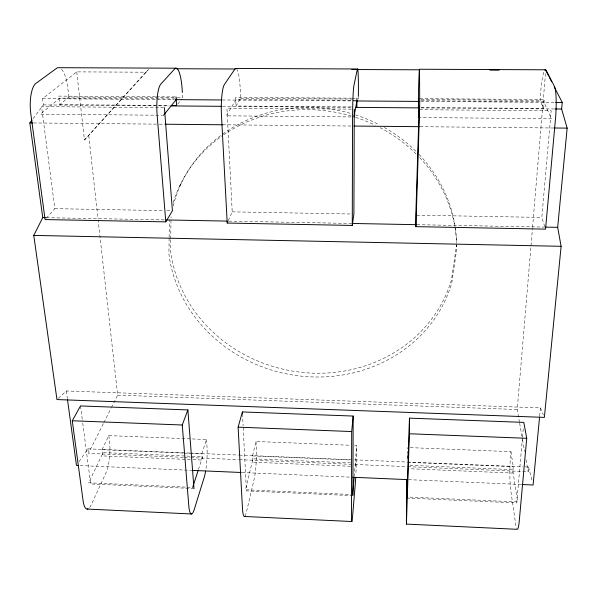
<?xml version="1.0" encoding="UTF-8"?>
<svg xmlns="http://www.w3.org/2000/svg" width="597" height="597" viewBox="0 0 597 597"><rect width="100%" height="100%" fill="white"/><g stroke="black" fill="none" stroke-linecap="round" stroke-linejoin="round"><path stroke-width="0.45" stroke-dasharray="2.98 2.24" d="M354.67 445.429L356.528 445.496L356.491 451.981A23.425 0.895 -88.2 0 1 355.849 474.846M358.357 99.095L358.372 97.296M407.43 457.705L407.452 454.929M355.222 466.473L356.528 445.496M169.115 238.151L168.921 254.135A145.019 133.064 12.9 0 0 301.769 376.192A145.019 133.064 12.9 0 0 451.757 283.179L456.809 248.568A145.019 133.064 12.9 0 0 456.735 244.046M169.13 237.225L169.339 219.636M170.749 239.763L170.6 251.061A143.996 132.318 12.9 0 0 302.492 372.438A143.996 132.318 12.9 0 0 451.481 279.844L456.489 245.427L456.809 248.568M170.757 238.845L171.04 216.748M407.147 459.377L407.505 447.534M355.349 463.078L354.193 476.555M410.296 447.646L510.935 451.66L510.398 458.212A23.79 2.657 -89.7 0 0 510.831 490.906L515.718 524.576A21.828 2.522 -90 0 0 516.592 528.457M421.176 107.475L543.546 108.445L540.001 100.393L540.755 91.259A28.365 3.746 -87.1 0 1 544.315 70.998M519.48 422.31L517.226 409.505L532.472 228.315M532.546 227.382L545.68 71.282M510.935 451.66L513.256 466.697L512.726 473.063L409.982 468.764M543.546 108.445L544.307 99.535L418.669 98.647M522.435 438.011L516.726 502.965L407.878 498.107M522.517 437.094L523.323 427.9M544.755 226.621L541.83 217.435L551.203 110.766L419.109 109.699M407.975 466.682L528.151 471.69L528.584 467.018L523.935 466.824M539.658 416.154L540.449 407.893L66.334 390.968L58.297 398.341M350.566 466.279L252.762 462.182L252.471 455.936L256.031 441.489L350.946 445.28M198.465 469.481L202.57 456.735L103.139 452.608L88.662 482.816L186.16 487.152M192.973 459.683L202.271 460.071L201.831 453.847L206.495 439.519L108.811 435.623L101.99 449.728L102.736 455.899L192.04 459.638M228.285 220.651L232.211 211.853L226.927 108.139L351.484 109.147M183.458 457.324L88.431 453.369L103.46 423.43M103.878 422.594L110.975 408.46M111.393 407.624L117.654 395.147L98.154 219.987M351.327 106.923L236.031 106.012L240.628 98.251L240.233 89.371A27.529 4.403 89.7 0 0 237.136 69.64M179.548 186.204L181.204 183.51M79.05 461.653L87.849 448.84L190.144 453.056M33.096 118.587L43.387 104.908L42.581 98.654L76.737 71.879L145.817 72.2L148.84 69.222M177.734 104.147L181.63 99.236M46.305 218.203L54.842 208.659L41.566 106.639L163.474 107.624M76.737 71.879L84.461 139.989L145.817 72.2M84.461 139.989L148.817 69.312M155.526 96.789L58.76 96.102L59.812 104.624L68.864 97.02L176.264 97.789M156.451 96.789L175.063 96.923M351.387 98.169L235.621 97.348L236.031 106.012M352.312 98.177L356.021 98.206M177.19 97.796L182.742 97.833L182.436 93.416M240.628 98.251L353.722 99.057M421.012 99.542L540.001 100.393M174.921 98.945L59.954 98.109L40.342 114.184L162.593 115.266M356.14 100.266L236.188 99.393L226.226 115.825L351.133 116.93M421.348 100.736L543.725 101.624L551.441 118.706L419.885 117.542M42.581 98.654L173.891 99.617M222.315 99.975L356.416 100.96M420.676 101.43L554.777 102.408M59.812 104.624L169.212 105.482M43.387 104.908L169.294 105.908M222.457 106.326L352.954 107.363M420.96 107.908L554.173 108.96M33.574 122.945L158.421 124.154M159.347 124.161L164.011 124.213M222.703 124.78L351.215 126.027M420.087 126.691L554.12 127.997M54.842 208.659L163.153 210.607M166.854 210.674L172.414 210.778M232.211 211.853L352.969 214.032M416.736 215.181L541.83 217.435M46.462 217.681L164.608 219.912M228.793 221.129L351.7 223.45M416.945 224.688L544.628 227.099M117.654 395.147L517.226 409.505M191.077 453.101L238.509 455.056M239.434 455.093L351.021 459.69M354.737 459.847L406.796 461.996M407.729 462.033L523.002 466.787M101.99 449.728L183.339 453.086M184.264 453.123L201.831 453.847M252.471 455.936L350.626 459.988M407.4 462.332L513.256 466.697M350.7 462.891L253.001 458.832L245.442 489.794L350.79 494.488M410.049 465.354L512.674 469.615L517.606 501.913L407.99 497.032M184.391 457.369L189.98 457.601M190.906 457.638L238.419 459.615M239.352 459.66L351.148 464.317M354.872 464.473L407.042 466.645M80.185 465.578L191.868 470.369M242.128 472.526L350.939 477.197M408.557 479.667L521.935 484.525M187.085 487.197L191.727 487.406M193.98 488.562L90.669 483.951L82.431 420.706M352.894 495.652L246.419 490.898L243.151 426.706M540.449 407.893L543.389 415.019M528.584 467.018L532.188 481.406M519.636 423.221L522.368 438.773M522.532 439.683L524.614 451.571M526.061 459.802L528.151 471.69M66.334 390.968L67.334 398.318M87.849 448.84L88.431 453.369M80.513 405.938L82.311 419.781M68.864 97.02L67.834 88.281A27.096 8.858 87.6 0 0 61.095 68.864M108.811 435.623L109.564 441.981A22.88 6.366 -85.6 0 1 105.781 473.272L91.266 504.778A20.955 6.022 -84.9 0 1 88.863 508.353M88.759 135.646L98.05 219.062M206.495 439.519L206.943 445.922A23.089 4.246 -86.7 0 1 205.771 470.212M242.494 413.788L243.106 425.788M256.031 441.489L256.322 447.922A23.201 3.149 -87.2 0 1 254.046 479.727L246.449 512.017A21.261 2.985 -86.9 0 1 245.21 515.704M173.19 206.055A143.996 132.318 12.9 0 1 221.957 134.609M222.711 134.064A143.996 132.318 12.9 0 1 351.849 113.766M355.424 114.863A143.996 132.318 12.9 0 1 379.446 124.848M384.289 127.467A143.996 132.318 12.9 0 1 416.46 151.802M419.094 154.504A143.996 132.318 12.9 0 1 456.481 243.636M173.22 202.629A145.019 133.064 12.9 0 1 222.853 135.377M223.621 134.84A145.019 133.064 12.9 0 1 351.17 115.997M355.566 117.355A145.019 133.064 12.9 0 1 375.155 125.206M380.02 127.646A145.019 133.064 12.9 0 1 416.385 154.25M419.616 157.571A145.019 133.064 12.9 0 1 454.735 225.711M454.899 226.629A145.019 133.064 12.9 0 1 456.698 243.136"/><path stroke-width="0.9" d="M244.8 516.263A21.261 2.985 -86.9 0 1 242.449 508.077L238.121 427.161L242.397 411.945L353.178 416.057L351.685 431.541L351.446 513.121A21.477 0.851 -88.1 0 0 352.521 516.965L355.267 484.13A23.425 0.895 -88.2 0 0 355.715 477.503M236.576 68.819A27.529 4.403 89.7 0 0 234.845 69.155L224.442 84.446A25.313 4.313 89.7 0 0 221.494 115.915L227.218 223.047L352.267 225.435L352.573 117.072A25.619 1.231 -89.1 0 1 353.991 85.199L357.237 69.692A27.85 1.254 -89.1 0 1 358.409 90.11L358.372 96.401M356.946 98.206L356.909 106.967M353.178 416.057L352.894 495.652M407.057 496.988L407.184 479.324M406.415 524.091L409.393 433.765L409.452 418.146L523.808 422.385L526.718 438.295L519.278 520.89A21.828 2.522 -90 0 1 517.241 529.308L406.415 524.091L406.706 479.689M354.267 109.176L353.894 214.047L352.267 225.435M406.953 497.995L409.452 418.146M419.109 109.699L415.81 215.159L415.922 226.651L545.554 229.129L555.479 118.87A26.119 3.679 -87.1 0 0 554.441 86.371L546.285 70.521A28.365 3.746 -87.1 0 0 544.83 70.155M418.669 98.647L418.4 107.453L418.497 90.49A28.014 0.373 -88.4 0 1 419.512 69.968L419.736 104.005L415.922 226.651M354.111 477.481L352.633 494.57M32.014 120.027L29.85 122.907L42.738 217.607L33.768 235.412L56.961 399.565L544.374 417.393L561.105 246.307L557.68 227.345L567.15 128.124L561.628 109.02L562.232 102.468L554.203 86.819M539.569 417.072L533.084 485.003L521.935 484.525M353.931 116.96L357.073 100.274M198.182 470.354L192.659 487.443M205.629 471.063A23.089 4.246 -86.7 0 1 204.152 477.555L194.204 509.577A21.156 4.022 -86.2 0 1 188.779 505.592L182.249 425.004L187.876 409.923L80.513 405.938L72.282 420.766L83.087 500.704A20.955 6.022 -84.9 0 0 88.043 508.89M227.218 223.047L227.935 221.45M176.249 68.2L58.767 67.692A27.096 8.858 87.6 0 0 56.476 68.379L35.962 83.341A24.88 8.649 87.6 0 0 30.85 114.221L45.088 219.569L165.794 221.875L172.414 210.778L164.406 107.632M163.518 115.273L176.779 98.96M235.994 68.454L357.581 68.976M419.437 69.245L545.345 69.789M176.481 68.737L235.233 68.998M351.797 69.506L418.937 69.797M489.809 70.103L499.129 70.147M175.757 99.632L221.383 99.968M356.416 100.96L418.81 101.415M555.71 102.415L562.232 102.468M171.063 105.497L176.622 105.542L175.996 96.93M171.16 105.923L221.524 106.318M355.752 107.385L419.094 107.893M555.106 108.967L561.628 109.02M29.85 122.907L32.648 122.937M164.944 124.221L222.703 124.78M354.006 126.057L419.161 126.683M554.12 127.997L567.15 128.124M42.738 217.607L45.529 217.659M166.466 219.95L226.935 221.091M352.633 223.472L416.012 224.666M545.561 227.121L557.68 227.345M33.768 235.412L561.105 246.307M72.282 420.766L182.249 425.004M238.121 427.161L351.685 431.541M409.393 433.765L526.718 438.295M78.326 465.503L76.461 465.421L67.454 399.236M192.801 470.414L241.195 472.488M352.797 477.272L407.632 479.622M87.237 509.069L191.48 513.972M244.397 516.465L351.857 521.524M545.755 70.349L548.718 76.117M549.561 77.759L551.673 81.879M193.98 488.562L187.876 409.923M165.794 221.875L157.168 115.34A25.164 5.791 89 0 1 160.847 84.073L174.705 68.894A27.38 5.925 89 0 1 182.13 88.998L182.376 92.535M242.397 411.945L242.494 413.788M418.564 100.721L418.96 117.534"/></g></svg>
